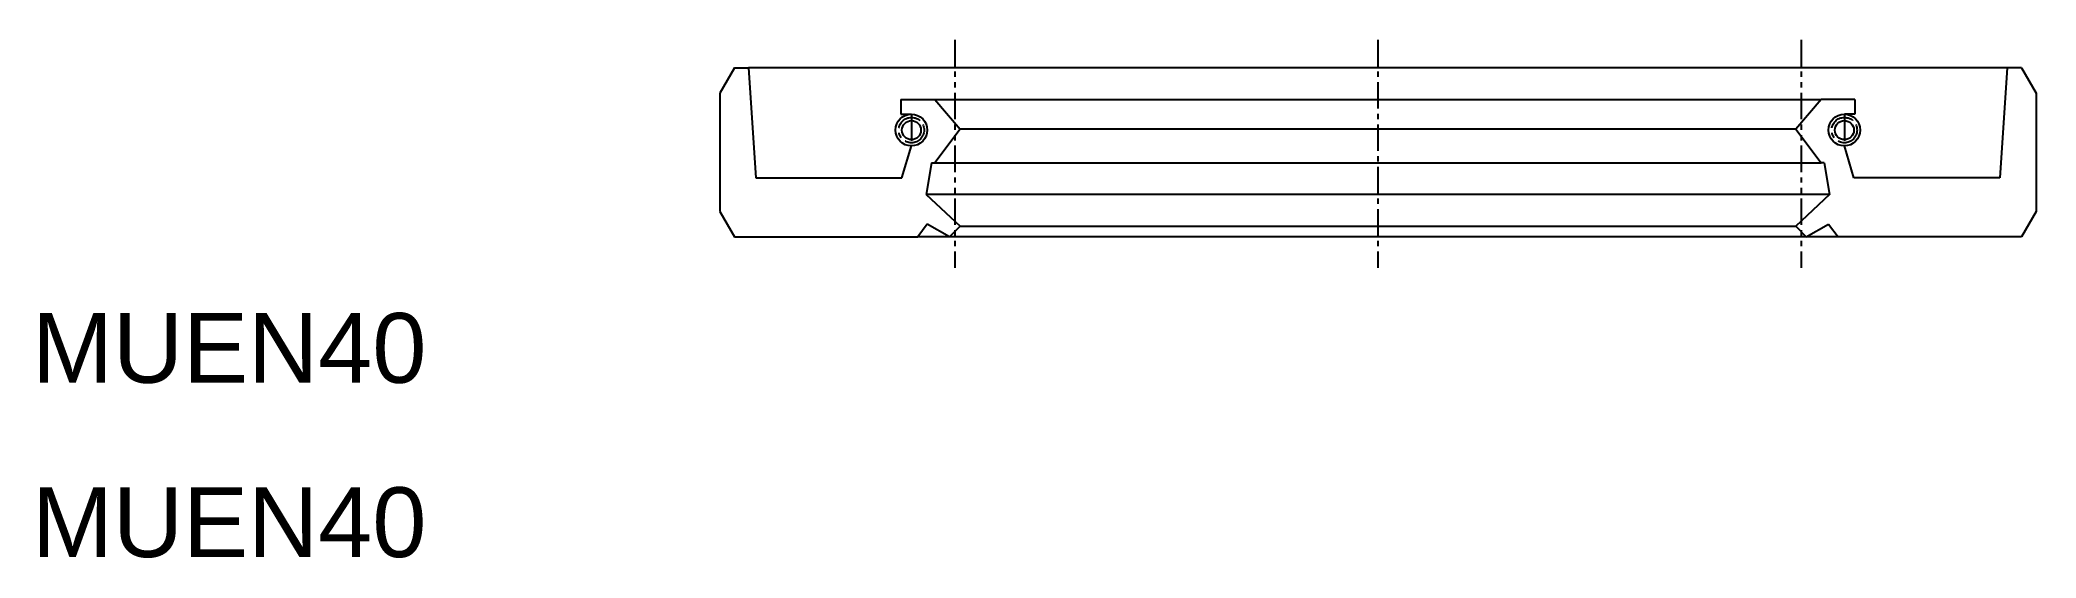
# Model space of a CAD drawing. Extents: x 393.2 to 487.5, y 571.2 to 595.8.
import ezdxf
from ezdxf.enums import TextEntityAlignment as Align

# ---------------------------------------------------------------- set-up
doc = ezdxf.new("R2010")
doc.units = 0
doc.linetypes.add('CENTER', pattern=[2, 1.25, -0.25, 0.25, -0.25])
doc.linetypes.add('PHANTOM', pattern=[2.5, 1.25, -0.25, 0.25, -0.25, 0.25, -0.25])
doc.layers.get('0').update_dxf_attribs({"linetype": 'CONTINUOUS'})
doc.layers.add('CENTER', color=1, linetype='CENTER')

msp = doc.modelspace()

# ---------------------------------------------------------------- linework, layer by layer
at = {"color": 3, "linetype": 'PHANTOM'}
for p, q in [((436.398, 595.753), (436.398, 584.978)), ((476.398, 595.753), (476.398, 584.978))]:
    msp.add_line(p, q, dxfattribs=at)
at = {"color": 7, "linetype": 'CONTINUOUS'}
for p, q in [((425.978, 594.437), (425.285, 593.237)), ((425.978, 594.437), (426.648, 594.437)), ((426.648, 594.437), (426.998, 589.237)), ((486.148, 594.437), (426.648, 594.437)), ((486.148, 594.437), (485.798, 589.237)), ((486.818, 594.437), (486.148, 594.437)), ((486.818, 594.437), (487.51, 593.237)), ((425.285, 593.237), (425.285, 587.637)), ((433.848, 592.937), (435.448, 592.937)), ((433.848, 592.937), (433.848, 592.237)), ((435.448, 592.937), (436.648, 591.537)), ((435.448, 592.937), (477.348, 592.937)), ((477.348, 592.937), (476.148, 591.537)), ((478.948, 592.937), (477.348, 592.937)), ((478.948, 592.937), (478.948, 592.237)), ((487.51, 593.237), (487.51, 587.637)), ((433.848, 592.237), (434.348, 592.237)), ((478.948, 592.237), (478.448, 592.237)), ((433.898, 589.237), (434.348, 590.737)), ((436.648, 591.537), (435.448, 589.937)), ((476.148, 591.537), (436.648, 591.537)), ((476.148, 591.537), (477.348, 589.937)), ((478.898, 589.237), (478.448, 590.737)), ((435.298, 589.937), (435.048, 588.437)), ((435.298, 589.937), (435.448, 589.937)), ((435.448, 589.937), (477.348, 589.937)), ((477.498, 589.937), (477.348, 589.937)), ((477.498, 589.937), (477.748, 588.437)), ((426.998, 589.237), (433.898, 589.237)), ((485.798, 589.237), (478.898, 589.237)), ((435.048, 588.437), (436.648, 586.937)), ((477.748, 588.437), (435.048, 588.437)), ((477.748, 588.437), (476.148, 586.937)), ((425.285, 587.637), (425.978, 586.437)), ((435.098, 587.037), (434.648, 586.437)), ((436.148, 586.437), (435.098, 587.037)), ((436.648, 586.937), (436.148, 586.437)), ((436.648, 586.937), (476.148, 586.937)), ((476.148, 586.937), (476.648, 586.437)), ((476.648, 586.437), (477.698, 587.037)), ((477.698, 587.037), (478.148, 586.437)), ((487.51, 587.637), (486.818, 586.437)), ((425.978, 586.437), (434.648, 586.437)), ((478.148, 586.437), (434.648, 586.437)), ((486.818, 586.437), (478.148, 586.437))]:
    msp.add_line(p, q, dxfattribs=at)
for centre, radius in [((434.348, 591.487), 0.75), ((434.348, 591.487), 0.45), ((478.448, 591.487), 0.75), ((478.448, 591.487), 0.45)]:
    msp.add_circle(centre, radius, dxfattribs=at)
at = {"layer": 'CENTER', "color": 1, "linetype": 'CENTER'}
for p, q in [((456.398, 595.753), (456.398, 584.978)), ((434.348, 592.237), (434.348, 590.737)), ((478.448, 592.237), (478.448, 590.737))]:
    msp.add_line(p, q, dxfattribs=at)
for centre in [(434.348, 591.487), (478.448, 591.487)]:
    msp.add_circle(centre, 0.6, dxfattribs=at)

# ---------------------------------------------------------------- texts
at = {"color": 7, "linetype": 'CONTINUOUS', "width": 1.041667}
for p in [(392.773, 578.547), (392.773, 570.305)]:
    msp.add_text('MUEN40', height=3.3, dxfattribs=at).set_placement(p, align=Align.BOTTOM_LEFT)

doc.saveas('drawing.dxf')
